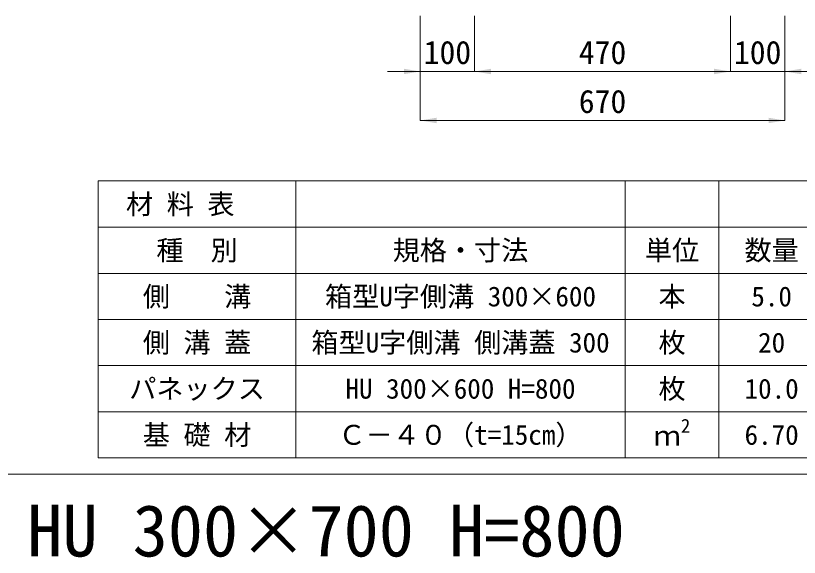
# Model space of a CAD drawing. Units: millimetres at full size. Extents: x 187207 to 255567, y 882048 to 905686.
# Drawn here: x 207626 to 209066, y 888796 to 889790 of the extents above; entities that cross this region are included whole.
import ezdxf
from ezdxf.enums import TextEntityAlignment as Align

# ---------------------------------------------------------------- set-up
doc = ezdxf.new("R2010")
doc.units = ezdxf.units.MM
doc.header["$LTSCALE"] = 20
for name, color, linetype, lineweight in [('Defpoints_3', 8, 'Continuous', 0), ('図枠', 5, 'Continuous', 13), ('寸法・材料表', 7, 'Continuous', 13), ('寸法線', 7, 'Continuous', 13)]:
    doc.layers.add(name, color=color, linetype=linetype, lineweight=lineweight)
doc.layers.add('文字', color=7, linetype='Continuous')
doc.styles.add('ＭＳ ゴシック', font='')
doc.styles.get('ＭＳ ゴシック').set_extended_font_data('MS Gothic')

# ---------------------------------------------------------------- blocks, each defined once
blk = doc.blocks.new('filled_arrow')
at = {"color": 0, "linetype": 'Continuous', "lineweight": -2}
blk.add_solid([(7.5, 1.25), (0, 0), (7.5, -1.25)], dxfattribs=at)

msp = doc.modelspace()

# ---------------------------------------------------------------- linework, layer by layer
at = {"layer": 'Defpoints_3'}
for p, q in [((207777.92, 889487.01), (209716.83, 889487.01)), ((207777.92, 889487.01), (207777.92, 889401.83)), ((208140.92, 889487.01), (208140.92, 889401.83)), ((208745.92, 889487.01), (208745.92, 889401.83)), ((208918.23, 889487.01), (208918.23, 889401.83))]:
    msp.add_line(p, q, dxfattribs=at)
at = {"layer": '図枠'}
msp.add_line((194897.37, 888948.33), (214497.37, 888948.33), dxfattribs=at)
at = {"layer": '寸法・材料表'}
for p, q in [((207777.92, 889401.83), (209716.83, 889401.83)), ((207777.92, 889401.83), (207777.92, 888978.33)), ((208140.92, 889401.83), (208140.92, 888978.33)), ((208745.92, 889401.83), (208745.92, 888978.33)), ((208918.23, 889401.83), (208918.23, 888978.33)), ((207777.92, 889317.13), (209716.83, 889317.13)), ((207777.92, 889232.43), (209716.83, 889232.43)), ((207777.92, 889147.73), (209716.83, 889147.73)), ((207777.92, 889063.03), (209716.83, 889063.03)), ((207777.92, 888978.33), (209716.83, 888978.33))]:
    msp.add_line(p, q, dxfattribs=at)
at = {"layer": '寸法線'}
for p, q in [((208369.37, 889790.37), (208369.37, 889687.9)), ((208369.37, 889790.37), (208369.37, 889597.93)), ((208469.37, 889790.37), (208469.37, 889687.9)), ((208469.37, 889790.37), (208469.37, 889687.9)), ((208939.37, 889790.37), (208939.37, 889687.9)), ((208939.37, 889790.37), (208939.37, 889687.9)), ((209039.37, 889790.37), (209039.37, 889687.9)), ((209039.37, 889790.37), (209039.37, 889597.93)), ((208309.37, 889687.9), (208529.37, 889687.9)), ((208469.37, 889687.9), (208939.37, 889687.9)), ((208879.37, 889687.9), (209099.37, 889687.9)), ((209039.37, 889597.93), (208369.37, 889597.93))]:
    msp.add_line(p, q, dxfattribs=at)

# ---------------------------------------------------------------- block references
at = {"layer": '寸法線', "xscale": 4, "yscale": 4, "rotation": 180}
for p in [(208369.37, 889687.9), (208939.37, 889687.9), (208939.37, 889687.9), (209039.37, 889597.93)]:
    msp.add_blockref('filled_arrow', p, dxfattribs=at)
at = {"layer": '寸法線', "xscale": 4, "yscale": 4}
for p in [(208469.37, 889687.9), (208469.37, 889687.9), (209039.37, 889687.9), (208369.37, 889597.93)]:
    msp.add_blockref('filled_arrow', p, dxfattribs=at)

# ---------------------------------------------------------------- texts
at = {"layer": '寸法・材料表', "style": 'ＭＳ ゴシック'}
msp.add_text('\u3000材 料 表', height=36.55, dxfattribs=at).set_placement((207779.08, 889444.42), align=Align.MIDDLE_LEFT)
for s, p in [('種\u3000別', (207959.42, 889359.48)), ('規格・寸法', (208443.42, 889359.48)), ('単位', (208832.07, 889359.48)), ('数量', (209015.03, 889359.48)), ('側\u3000\u3000溝', (207959.42, 889274.78)), ('箱型U字側溝 300×600', (208443.42, 889274.78)), ('本', (208832.07, 889274.78)), ('5.0', (209015.03, 889274.78)), ('側 溝 蓋', (207959.42, 889190.08)), ('箱型U字側溝 側溝蓋 300', (208443.42, 889190.08)), ('枚', (208832.07, 889190.08)), ('20', (209015.03, 889190.08)), ('パネックス', (207959.42, 889105.38)), ('HU 300×600 H=800', (208443.42, 889105.38)), ('枚', (208832.07, 889105.38)), ('10.0', (209015.03, 889105.38)), ('基 礎 材', (207959.42, 889020.68)), ('Ｃ－４０（t=15cm）', (208443.42, 889020.68)), ('6.70', (209015.03, 889020.68))]:
    msp.add_text(s, height=36.55, dxfattribs=at).set_placement(p, align=Align.MIDDLE_CENTER)
for s, height, p in [('2', 25.59, (208848.28, 889016.71)), ('ｍ', 36.55, (208798.42, 888989.76))]:
    msp.add_text(s, height=height, dxfattribs=at).set_placement(p, align=Align.BOTTOM_LEFT)
at = {"layer": '寸法線', "style": 'ＭＳ ゴシック'}
for s, p in [('100', (208419.37, 889722.9)), ('470', (208704.37, 889722.9)), ('100', (208989.37, 889722.9)), ('670', (208704.37, 889632.93))]:
    msp.add_text(s, height=42.72, dxfattribs=at).set_placement(p, align=Align.MIDDLE_CENTER)
at = {"layer": '文字', "style": 'ＭＳ ゴシック'}
msp.add_text('HU 300×700 H=800', height=94.94, dxfattribs=at).set_placement((207647.37, 888768.83), align=Align.BOTTOM_LEFT)

doc.saveas('drawing.dxf')
